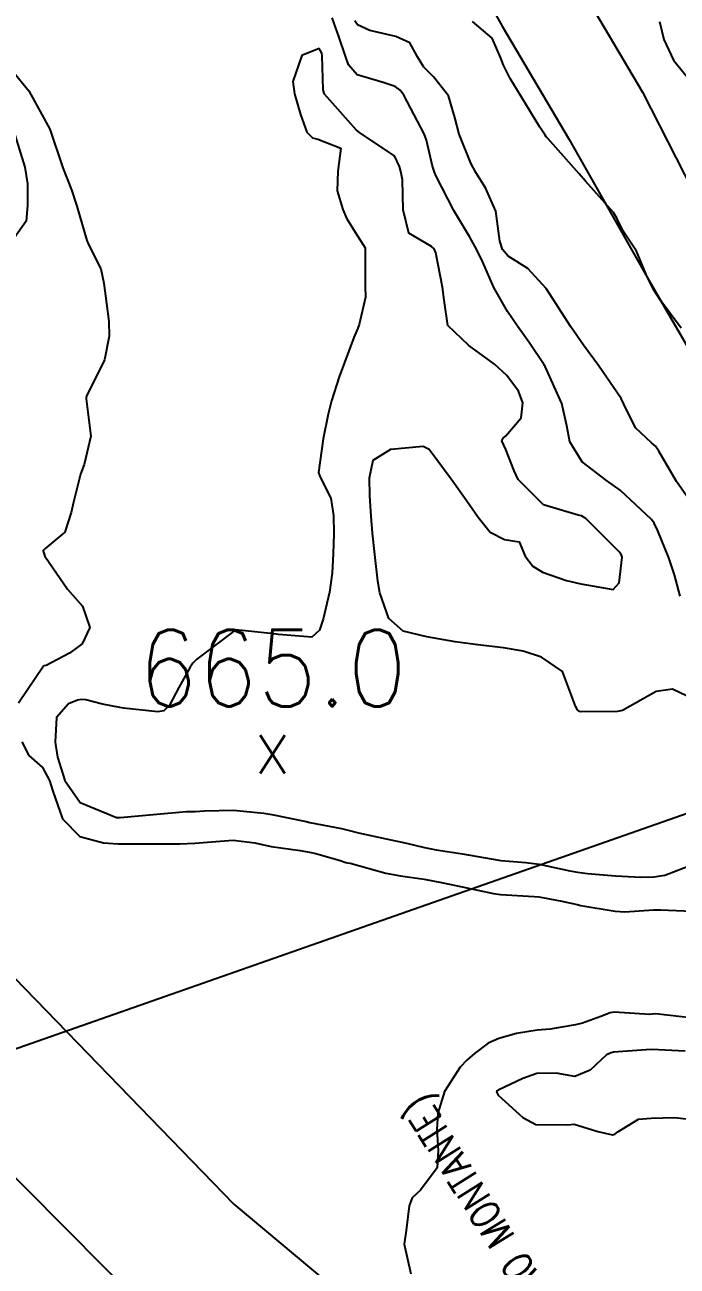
# Model space of a CAD drawing. Header units: metres. Extents: x 292545 to 299085, y 7450245 to 7463078.
# Drawn here: x 295220.8 to 295254.9, y 7462349.7 to 7462414.6 of the extents above; entities that cross this region are included whole.
import ezdxf
from ezdxf.enums import TextEntityAlignment as Align

# ---------------------------------------------------------------- set-up
doc = ezdxf.new("R2010")
doc.units = ezdxf.units.M
doc.linetypes.add('CONTINUO', pattern=[0])
for name, color, linetype in [('Curvas de Nivel 1m', 11, 'Continuous'), ('Curvas de Nivel 5m', 15, 'Continuous'), ('Linha Férrea', 20, 'Continuous'), ('Pontos Cotados', 45, 'Continuous'), ('TEXTO', 45, 'Continuous'), ('Vias Primárias', 230, 'Continuous')]:
    doc.layers.add(name, color=color, linetype=linetype)
doc.styles.add('ROMANS', font='romans', dxfattribs={"height": 0.2})
doc.styles.add('Style-STANDARD', font='STANDARD.shx')

# ---------------------------------------------------------------- blocks, each defined once
blk = doc.blocks.new('ELVTXT_24')
at = {"layer": 'Pontos Cotados', "linetype": 'Continuous', "style": 'Style-STANDARD'}
for s, height, p in [('665.0', 4, (0, 4)), ('x', 3, (0, 0))]:
    blk.add_text(s, height=height, dxfattribs=at).set_placement(p, align=Align.MIDDLE_CENTER)

msp = doc.modelspace()

# ---------------------------------------------------------------- linework, layer by layer
at = {"layer": 'Curvas de Nivel 1m', "flags": 128}
for points, elevation in [([(295255.01, 7462384.708), (295254.721, 7462385.824), (295254.424, 7462386.714), (295253.857, 7462388.135), (295253.667, 7462388.529), (295253.521, 7462388.725), (295251.885, 7462390.244), (295251.161, 7462390.757), (295249.903, 7462391.73), (295249.255, 7462392.777), (295249.093, 7462393.611), (295248.836, 7462394.781), (295247.962, 7462396.71), (295247.936, 7462396.764), (295247.916, 7462396.791), (295247.136, 7462397.964), (295246.53, 7462398.812), (295245.994, 7462399.583), (295245.287, 7462400.827), (295244.706, 7462402.153), (295244.388, 7462402.836), (295244.039, 7462403.469), (295243.196, 7462404.849), (295242.253, 7462406.686), (295242.181, 7462406.859), (295242.086, 7462407.178), (295241.767, 7462408.533), (295241.646, 7462408.867), (295241.133, 7462409.859), (295240.584, 7462410.883), (295240.391, 7462411.142), (295240.137, 7462411.33), (295239.502, 7462411.534), (295238.143, 7462411.939), (295237.696, 7462412.462), (295237.532, 7462412.916), (295237.194, 7462413.95), (295236.838, 7462414.923)], 668), ([(295255.871, 7462389.215), (295254.82, 7462390.711), (295253.909, 7462392.29), (295253.733, 7462392.544), (295253.512, 7462392.726), (295252.684, 7462393.502), (295252.078, 7462394.748), (295251.937, 7462395.045), (295250.759, 7462396.762), (295249.973, 7462397.825), (295249.307, 7462398.777), (295248.013, 7462400.79), (295247.053, 7462401.835), (295246.029, 7462402.477), (295245.742, 7462402.823), (295245.607, 7462403.255), (295245.397, 7462404.827), (295244.859, 7462406.044), (295244.345, 7462406.837), (295244.088, 7462407.324), (295243.476, 7462408.846), (295243.253, 7462409.712), (295242.921, 7462410.852), (295242.143, 7462411.833), (295241.628, 7462412.348), (295241.294, 7462412.873), (295240.898, 7462413.617), (295240.163, 7462413.937), (295238.815, 7462414.255), (295238.169, 7462414.549), (295238.027, 7462414.767)], 669), ([(295255.752, 7462379.314), (295254.616, 7462379.856), (295253.758, 7462379.736), (295251.999, 7462378.746), (295251.752, 7462378.688), (295249.853, 7462378.667), (295249.752, 7462378.696), (295249.659, 7462378.771), (295249.551, 7462378.976), (295248.869, 7462380.779), (295247.78, 7462381.524), (295246.815, 7462381.837), (295245.785, 7462382.01), (295244.445, 7462382.175), (295243.787, 7462382.262), (295243.275, 7462382.335), (295241.79, 7462382.593), (295240.547, 7462382.882), (295239.803, 7462383.555), (295239.335, 7462384.895), (295239.228, 7462385.496), (295239.071, 7462386.898), (295238.956, 7462388.001), (295238.872, 7462388.9), (295238.818, 7462389.962), (295238.793, 7462390.901), (295238.99, 7462391.812), (295239.908, 7462392.389), (295241.591, 7462392.546), (295241.908, 7462392.39), (295243.064, 7462390.848), (295243.876, 7462389.695), (295244.471, 7462388.834), (295245.092, 7462388.064), (295245.851, 7462387.673), (295246.601, 7462387.56), (295246.92, 7462386.804), (295247.326, 7462386.286), (295247.835, 7462385.973), (295249.073, 7462385.535), (295249.829, 7462385.362), (295251.519, 7462385.06), (295251.83, 7462385.414), (295251.986, 7462386.748), (295251.959, 7462386.863), (295251.846, 7462387.018), (295250.093, 7462388.768), (295249.865, 7462388.903), (295249.697, 7462388.94), (295247.873, 7462389.487), (295246.555, 7462390.81), (295246.343, 7462391.259), (295245.908, 7462392.368), (295245.7, 7462392.822), (295245.766, 7462392.971), (295245.917, 7462393.08), (295246.705, 7462394.035), (295246.805, 7462394.807), (295246.567, 7462395.429), (295245.957, 7462396.244), (295245.321, 7462396.826), (295243.972, 7462397.798), (295242.882, 7462398.851), (295242.685, 7462400.171), (295242.603, 7462400.854), (295242.25, 7462402.639), (295242.169, 7462402.859), (295242.034, 7462402.982), (295240.843, 7462403.68), (295240.549, 7462404.883), (295240.509, 7462406.451), (295240.432, 7462406.885), (295240.356, 7462407.156), (295240.091, 7462407.72), (295238.285, 7462408.908), (295238.105, 7462409.063), (295236.448, 7462410.927), (295236.366, 7462411.159), (295236.325, 7462412.928), (295236.3, 7462413.074), (295236.157, 7462413.321), (295235.265, 7462412.943), (295234.789, 7462411.599), (295234.881, 7462410.949), (295235.196, 7462409.864), (295235.523, 7462408.939), (295235.821, 7462408.655), (295236.099, 7462408.587), (295237.29, 7462408.113), (295237.134, 7462406.919), (295237.108, 7462405.879), (295237.398, 7462404.917), (295237.588, 7462404.454), (295238.041, 7462403.721), (295238.575, 7462402.905), (295238.562, 7462402.37), (295238.562, 7462400.905), (295238.582, 7462400.326), (295238.259, 7462398.907), (295238.178, 7462398.711), (295237.976, 7462398.232), (295237.493, 7462396.915), (295237.206, 7462396.168), (295236.801, 7462394.921), (295236.642, 7462394.214), (295236.368, 7462392.933), (295236.133, 7462391.174), (295236.222, 7462390.935), (295236.781, 7462389.826), (295236.914, 7462388.924), (295236.924, 7462387.995), (295236.899, 7462386.924), (295236.845, 7462385.937), (295236.707, 7462384.927), (295236.38, 7462383.509), (295236.181, 7462382.934), (295235.789, 7462382.574), (295234.042, 7462382.706), (295233.791, 7462382.754), (295231.819, 7462382.954), (295231.793, 7462382.95), (295231.625, 7462382.816), (295229.777, 7462381.423), (295229.563, 7462381.225), (295229.433, 7462381.013), (295228.837, 7462379.945), (295228.345, 7462379.024), (295228.052, 7462378.723), (295227.748, 7462378.675), (295225.938, 7462378.869), (295225.75, 7462378.895), (295224.842, 7462379.069), (295223.974, 7462379.296), (295223.755, 7462379.322), (295223.551, 7462379.286), (295223.069, 7462379.087), (295222.451, 7462378.384), (295222.374, 7462377.093), (295222.494, 7462376.313), (295222.882, 7462375.088), (295223.692, 7462373.947), (295225.584, 7462373.161), (295225.684, 7462373.152), (295225.776, 7462373.151), (295227.686, 7462373.322), (295229.239, 7462373.463), (295229.688, 7462373.478), (295230.185, 7462373.5), (295231.689, 7462373.538), (295233.271, 7462373.38), (295233.686, 7462373.309), (295235.481, 7462372.942), (295235.682, 7462372.9), (295237.338, 7462372.576), (295237.677, 7462372.497), (295238.215, 7462372.364), (295239.664, 7462372.037), (295240.725, 7462371.816), (295241.66, 7462371.598), (295242.273, 7462371.475), (295243.657, 7462371.263), (295245.551, 7462370.924), (295245.654, 7462370.91), (295246.962, 7462370.807), (295247.652, 7462370.714), (295249.248, 7462370.375), (295249.648, 7462370.3), (295250.182, 7462370.23), (295251.646, 7462370.104), (295252.964, 7462370.048), (295253.646, 7462370.057), (295254.22, 7462370.141), (295255.653, 7462370.7)], 667), ([(295220.143, 7462412.155), (295221.003, 7462411.111), (295222.103, 7462409.1), (295222.785, 7462407.093), (295223.225, 7462405.935), (295223.516, 7462405.085), (295224.036, 7462403.282), (295224.119, 7462403.079), (295224.757, 7462401.806), (295224.913, 7462401.066), (295225.059, 7462400.003), (295225.187, 7462399.062), (295225.205, 7462398.291), (295224.963, 7462397.065), (295224.022, 7462395.157), (295223.994, 7462395.079), (295224.004, 7462395.017), (295224.232, 7462393.075), (295223.898, 7462391.59), (295223.75, 7462391.226), (295223.705, 7462391.082), (295223.334, 7462389.63), (295223.215, 7462389.087), (295222.886, 7462388.062), (295221.844, 7462387.18), (295221.797, 7462387.147), (295221.755, 7462387.101), (295221.762, 7462387.021), (295221.84, 7462386.802), (295223.027, 7462385.088), (295223.81, 7462384.191), (295224.194, 7462383.074), (295223.784, 7462382.22), (295223.135, 7462381.731), (295221.904, 7462381.099), (295221.794, 7462381.078), (295221.773, 7462381.064), (295220.464, 7462379.119)], 668), ([(295220.195, 7462409.026), (295220.797, 7462407.113), (295220.939, 7462406.247), (295220.93, 7462405.111), (295220.869, 7462404.294), (295220.033, 7462403.12)], 669), ([(295220.646, 7462377.116), (295220.997, 7462376.392), (295221.71, 7462375.762), (295222.077, 7462375.096), (295222.264, 7462374.527), (295222.758, 7462373.089), (295223.669, 7462372.167), (295224.903, 7462371.829), (295225.664, 7462371.789), (295226.929, 7462371.776), (295227.664, 7462371.786), (295228.894, 7462371.788), (295229.665, 7462371.811), (295230.763, 7462371.897), (295231.668, 7462371.978), (295232.804, 7462371.83), (295233.663, 7462371.636), (295235.165, 7462371.44), (295235.659, 7462371.354), (295235.993, 7462371.27), (295237.256, 7462370.916), (295237.55, 7462370.81), (295237.652, 7462370.795), (295237.791, 7462370.769), (295239.647, 7462370.256), (295240.412, 7462370.116), (295241.644, 7462369.934), (295242.555, 7462369.769), (295243.64, 7462369.538), (295245.273, 7462369.187), (295245.636, 7462369.134), (295247.4, 7462369.037), (295247.635, 7462369.017), (295247.82, 7462368.983), (295248.831, 7462368.782), (295249.63, 7462368.606), (295249.833, 7462368.565), (295251.626, 7462368.263), (295252.135, 7462368.233), (295253.627, 7462368.337), (295254.011, 7462368.332), (295255.627, 7462368.273)], 668), ([(295255.563, 7462362.7), (295253.733, 7462362.895), (295253.564, 7462362.878), (295253.426, 7462362.869), (295251.565, 7462362.995), (295251.357, 7462362.96), (295250.878, 7462362.757), (295249.91, 7462362.414), (295249.556, 7462362.321), (295248.232, 7462362.11), (295247.552, 7462362.052), (295246.478, 7462361.882), (295245.545, 7462361.613), (295244.995, 7462361.371), (295244.28, 7462360.833), (295243.882, 7462360.484), (295243.526, 7462360.117), (295242.714, 7462358.852), (295242.363, 7462357.718), (295242.318, 7462356.858), (295242.38, 7462355.765), (295242.333, 7462354.857), (295241.451, 7462353.69), (295241.028, 7462353.294), (295240.868, 7462352.876), (295240.712, 7462351.589), (295240.612, 7462350.878), (295240.954, 7462349.318)], 668), ([(295255.281, 7462360.959), (295253.537, 7462361.034), (295253.24, 7462361.031), (295251.535, 7462360.897), (295251.414, 7462360.872), (295251.174, 7462360.754), (295250.323, 7462359.964), (295249.521, 7462359.625), (295248.544, 7462359.805), (295247.523, 7462359.791), (295246.803, 7462359.524), (295245.514, 7462358.918), (295245.452, 7462358.882), (295245.426, 7462358.821), (295245.511, 7462358.66), (295246.805, 7462357.495), (295247.488, 7462357.12), (295249.156, 7462357.107), (295249.488, 7462357.138), (295250.725, 7462356.758), (295251.481, 7462356.585), (295251.612, 7462356.619), (295251.762, 7462356.747), (295252.835, 7462357.394), (295253.494, 7462357.453), (295254.724, 7462357.482), (295255.493, 7462357.399)], 667)]:
    msp.add_lwpolyline(points, dxfattribs=dict(at, elevation=elevation))
at = {"layer": 'Curvas de Nivel 5m', "elevation": 670, "flags": 128}
for points in [[(295255.067, 7462398.709), (295254.004, 7462400.145), (295253.628, 7462400.724), (295253.24, 7462401.509), (295252.734, 7462402.733), (295252.043, 7462403.78), (295251.734, 7462404.429), (295251.536, 7462404.748), (295250.077, 7462406.384), (295249.741, 7462406.773), (295248.101, 7462408.618), (295248.019, 7462408.708), (295247.962, 7462408.792), (295247.693, 7462409.21), (295246.722, 7462410.804), (295246.142, 7462411.753), (295245.784, 7462412.451), (295245.65, 7462412.818), (295245.194, 7462413.855), (295244.172, 7462414.734)], [(295253.944, 7462414.722), (295254.164, 7462413.783), (295254.668, 7462412.715), (295256.126, 7462410.909)]]:
    msp.add_lwpolyline(points, dxfattribs=at)
at = {"layer": 'Linha Férrea', "linetype": 'Continuous'}
for points in [[(295213.042, 7462480.756), (295217.83, 7462472.441), (295223.544, 7462462.432), (295227.537, 7462455.788), (295231.415, 7462448.387), (295235.388, 7462441.321), (295238.985, 7462434.906), (295244.344, 7462426.298), (295249.575, 7462416.932), (295253.058, 7462411.035), (295256.988, 7462403.319), (295261.512, 7462395.346), (295265.591, 7462388.104), (295270.459, 7462379.943), (295275.675, 7462371.44), (295279.816, 7462364.457), (295285.064, 7462356.046), (295290.531, 7462347.356)], [(295209.537, 7462478.598), (295214.2, 7462470.28), (295219.784, 7462460.257), (295223.674, 7462453.353), (295227.788, 7462446.121), (295231.796, 7462439.098), (295235.39, 7462432.696), (295240.483, 7462423.861), (295245.725, 7462414.477), (295249.214, 7462408.568), (295253.387, 7462401.216), (295258.033, 7462393.214), (295262.145, 7462385.967), (295267.06, 7462377.755), (295271.991, 7462369.454), (295276.282, 7462362.417), (295281.434, 7462353.876), (295287.105, 7462345.117)]]:
    msp.add_lwpolyline(points, dxfattribs=at)
at = {"layer": 'TEXTO', "linetype": 'CONTINUO'}
msp.add_polyline3d([(295258.752, 7462374.555, 0), (295216.119, 7462359.596, 0)], dxfattribs=at)
at = {"layer": 'Vias Primárias', "elevation": 699.678}
for points in [[(295202.249, 7462384.066), (295215.891, 7462369.281), (295231.702, 7462352.969), (295252.528, 7462335.535), (295281.684, 7462310.696), (295323.317, 7462269.083, 0.032873), (295361.523, 7462235.611, 0.055163), (295401.654, 7462211.364), (295457.69, 7462182.145), (295544.903, 7462149.987)], [(295196.537, 7462378.309), (295228.973, 7462345.608), (295263.318, 7462316.322), (295296.759, 7462284.668), (295329.217, 7462252.014, 0.039308), (295352.466, 7462232.039, 0.026327), (295378.431, 7462215.078, 0.003722), (295411.605, 7462196.149, 0.018564), (295444.326, 7462179.365, -0.426432), (295453.029, 7462153.772, -0.324514), (295426.394, 7462147.006), (295365.834, 7462179.445, -0.059925), (295312.114, 7462217.108, -0.024009), (295290.747, 7462238.211, 0.02395), (295262.17, 7462266.441, -0.001055), (295216.815, 7462307.318, 0.209686), (295185.678, 7462317.713, -0.022134), (295156.769, 7462316.357, 0.012535), (295062.212, 7462313.738, -17.774583)]]:
    msp.add_lwpolyline(points, format="xyb", dxfattribs=at)

# ---------------------------------------------------------------- block references
at = {"layer": 'Pontos Cotados', "linetype": 'Continuous'}
msp.add_blockref('ELVTXT_24', (295233.723, 7462376.96, 664.99), dxfattribs=at)

# ---------------------------------------------------------------- texts
at = {"layer": 'TEXTO', "style": 'ROMANS', "width": 0.8}
msp.add_text('FUNDO=664,526 (SEÇÃO MONTANTE)', height=1.5, rotation=122, dxfattribs=at).set_placement((295257.51, 7462333.547))

doc.saveas('drawing.dxf')
